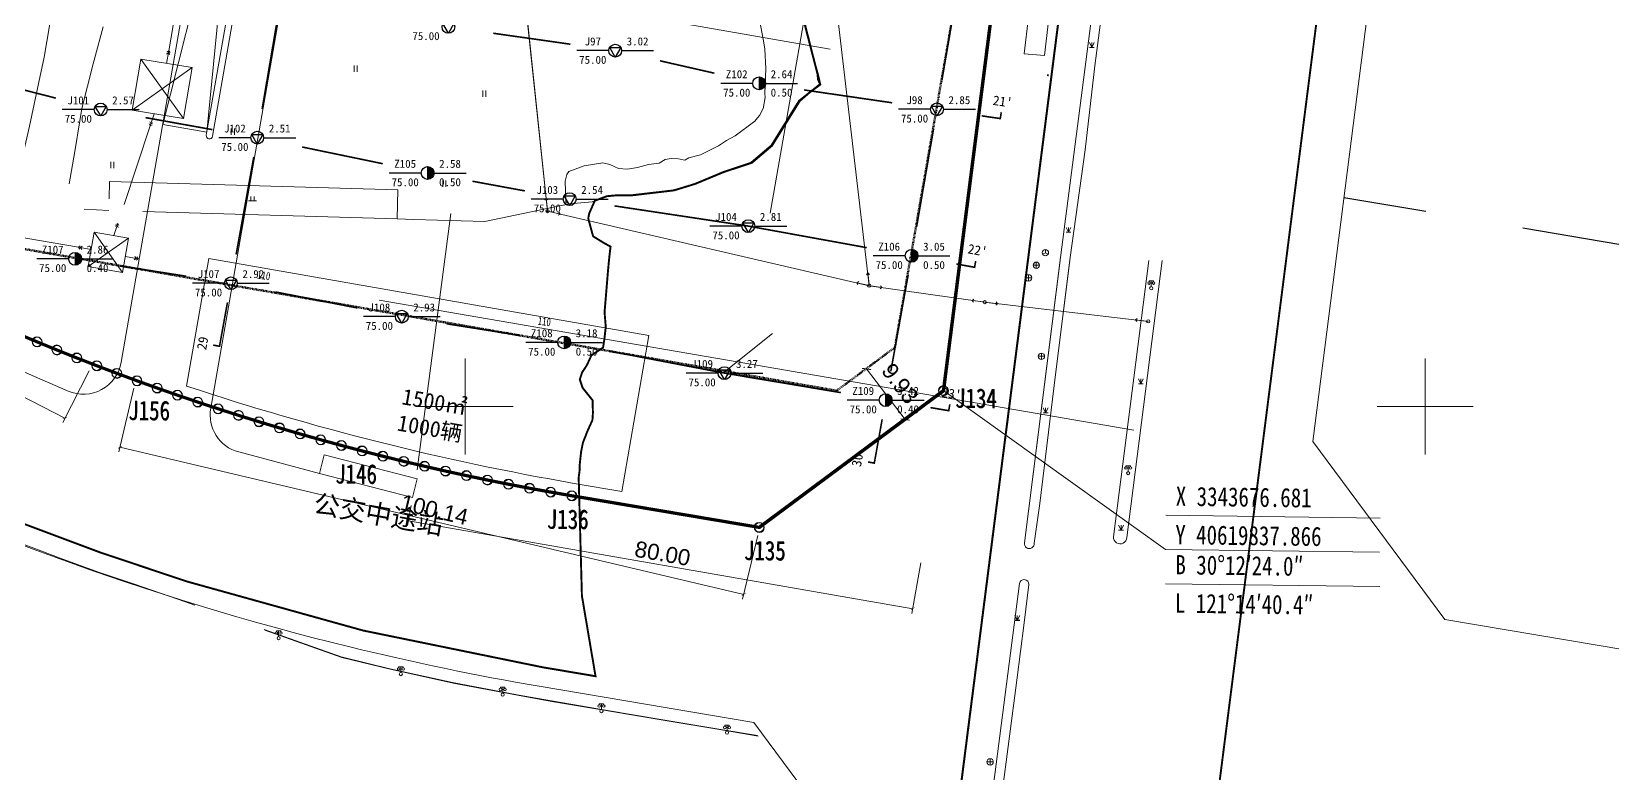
# Model space of a CAD drawing. Extents: x 274235 to 276654, y 142848 to 144425.
# Drawn here: x 275182.3 to 275429.2, y 143042.7 to 143158.6 of the extents above; entities that cross this region are included whole.
import ezdxf
from ezdxf.enums import TextEntityAlignment as Align

# ---------------------------------------------------------------- set-up
doc = ezdxf.new("R2010")
doc.units = 0
doc.header["$LTSCALE"] = 1.5
doc.header["$PDMODE"] = 1
doc.header["$PDSIZE"] = 0.2
for name, pattern in [('__DASH', [0.35, 0.25, -0.1]), ('ACAD_ISO04W100', [30, 24, -3, 0, -3]), ('X5', [3, 2, -1])]:
    doc.linetypes.add(name, pattern=pattern)
doc.layers.get('0').update_dxf_attribs({"linetype": 'CONTINUOUS', "lineweight": 0})
doc.layers.get('Defpoints').update_dxf_attribs({"linetype": 'CONTINUOUS'})
for name, color, linetype, lineweight in [('_ACM-A-ANNO-DIMS', 7, 'CONTINUOUS', 5), ('_ACM-A-SITE-OTLN', 3, 'CONTINUOUS', 25), ('_ACM-A-SITE-PAKG', 1, 'CONTINUOUS', 5), ('_ACM-A-SITE-ROAD', 2, 'CONTINUOUS', 18), ('_ACM-A-SITE-WALL', 5, 'CONTINUOUS', 50), ('ACM-A-ANNO-TEXT', 7, 'CONTINUOUS', 18), ('DLDW', 8, 'CONTINUOUS', 0), ('GXYZ', 8, 'CONTINUOUS', 0), ('JZD', 1, 'CONTINUOUS', 0), ('JZP', 1, 'CONTINUOUS', 0), ('RD-红线', 7, 'CONTINUOUS', 13), ('SXSS', 8, 'CONTINUOUS', 0), ('TK', 7, 'CONTINUOUS', 0), ('ZBTZ', 8, 'CONTINUOUS', 0)]:
    doc.layers.add(name, color=color, linetype=linetype, lineweight=lineweight)
doc.layers.add('ASSIST', color=8, linetype='CONTINUOUS', lineweight=0, plot=False)
for name, color, linetype in [('HOLE', 1, 'CONTINUOUS'), ('Legends', 7, 'CONTINUOUS'), ('PROFILE', 241, 'CONTINUOUS'), ('YD-用地界线', 2, 'CONTINUOUS')]:
    doc.layers.add(name, color=color, linetype=linetype)
doc.layers.add('T2006年到2024年报批数据汇总', color=7, linetype='CONTINUOUS', lineweight=60, true_color=0x0070ff)
doc.styles.add('$1$微软雅黑', font='', dxfattribs={"height": 250})
doc.styles.add('_ACM-G-NOTES', font='arial.ttf', dxfattribs={"height": 2.5})
doc.styles.add('HZ', font='', dxfattribs={"width": 0.8})
doc.styles.add('ST', font='')
doc.styles.get("Standard").update_dxf_attribs({"font": ''})
doc.styles.add('管线性质说明', font='', dxfattribs={"width": 0.8, "height": 1.25})
doc.styles.get('$1$微软雅黑').set_extended_font_data('Microsoft YaHei')
doc.styles.get('HZ').set_extended_font_data('NSimSun')
doc.styles.get('ST').set_extended_font_data('SimSun')
doc.styles.get('Standard').set_extended_font_data('NSimSun')
doc.styles.get('管线性质说明').set_extended_font_data('NSimSun')
doc.linetypes.add('10421', pattern='A,2,[150,AAA.SHX,S=1,R=0,X=0,Y=1],1e-11', length=2)
doc.linetypes.add('1161', pattern='A,0,[149,AAA.SHX,S=0.15,R=0,X=0,Y=0],-1.6', length=1.6)
doc.dimstyles.new('_ACM-DIM-A_m', dxfattribs={"dimscale": 0.5, "dimtxt": 2.5, "dimasz": 1, "dimexe": 1.5, "dimexo": 2.5, "dimgap": 1, "dimtad": 1, "dimzin": 1, "dimdsep": 46, "dimtxsty": '_ACM-G-NOTES', "dimblk": 'ARCHTICK', "dimcen": 2.5, "dimclrd": 256, "dimclre": 256, "dimclrt": 256, "dimazin": 0, "dimtfac": 1, "dimtmove": 0, "dimatfit": 3, "dimldrblk": 'DOTSMALL', "dimfxl": 1, "dimlwd": 18, "dimlwe": 18, "dimarcsym": 0})

# ---------------------------------------------------------------- blocks, each defined once
blk = doc.blocks.new('gc043')
for p, q in [((-1, 0), (1, 0)), ((0, -1), (0, 1))]:
    blk.add_line(p, q)
blk.add_circle((0, 0), 1)
blk = doc.blocks.new('gc048')
for q in [(-0.87, -0.5), (0, 1), (0.87, -0.5)]:
    blk.add_line((0, 0), q)
blk.add_circle((0, 0), 1)
blk = doc.blocks.new('gc124')
for p, q in [((-0.75, 1.5), (0, 0)), ((-0.75, 0), (0.75, 0)), ((0, 0), (0, 1.5)), ((0, 0), (0.75, 1.5))]:
    blk.add_line(p, q)
blk = doc.blocks.new('gc013g')
at = {"linetype": 'Continuous', "flags": 128}
for points in [[(-1.12, 0.5), (-0.62, 0), (-1.12, -0.5)], [(-0.5, 0.5), (0, 0), (-0.5, -0.5)]]:
    blk.add_lwpolyline(points, dxfattribs=at)
blk = doc.blocks.new('gc170')
at = {"linetype": 'Continuous'}
blk.add_circle((0, 0), 0.5, dxfattribs=at)
blk = doc.blocks.new('gc013b')
at = {"linetype": 'Continuous'}
blk.add_line((0.5, 0), (4, 0), dxfattribs=at)
at = {"linetype": 'Continuous', "flags": 128}
blk.add_lwpolyline([(3.5, 0.5), (4, 0), (3.5, -0.5)], dxfattribs=at)
blk = doc.blocks.new('gc119')
for p, q in [((-1.25, 0), (1.25, 0)), ((-0.5, 1.3), (-0.5, 0)), ((0.5, 1.3), (0.5, 0))]:
    blk.add_line(p, q)
blk = doc.blocks.new('gc121')
for p, q in [((-0.5, -1), (-0.5, 1)), ((0.5, -1), (0.5, 1))]:
    blk.add_line(p, q)
blk = doc.blocks.new('gc097')
for p, q in [((-0.7, 2), (-0.7, 2.3)), ((-0.7, 2.3), (0.7, 2.3)), ((0, 0.5), (0, 2.3)), ((0.7, 2.3), (0.7, 2))]:
    blk.add_line(p, q)
for centre, radius in [((-0.7, 1.6), 0.4), ((0, 0), 0.5), ((0.73, 1.6), 0.4)]:
    blk.add_circle(centre, radius)
blk = doc.blocks.new('GC0000')
at = {"linetype": 'Continuous'}
blk.add_point((0, 0), dxfattribs=at)
blk = doc.blocks.new('ROAD-BLOCK')
at = {"layer": '_ACM-A-ANNO-DIMS'}
for p, q in [((115.01, 133.59), (115.01, -71.87)), ((19.11, -45), (119.82, -45))]:
    blk.add_line(p, q, dxfattribs=at)
at = {"layer": '_ACM-A-SITE-ROAD'}
blk.add_line((26.11, -74.5), (19.11, -74.5), dxfattribs=at)
for points in [[(9.44, -0.21), (32.11, -0.21, -0.414214), (34.11, -2.21), (34.11, -116.9, 0.38877), (39.59, -122.88), (52.59, -124.02)], [(-30.89, -45), (-30.89, -99.9, 0.302379), (-27.2, -105.43), (-10.56, -112.4), (-8.99, -113.02), (-7.19, -113.53), (11.71, -118.08, 0.485123), (19.11, -112.24), (19.11, -45)], [(26.11, -46.67), (26.11, -75, 0.414214), (26.61, -75.5), (26.61, -75.5, 0.414214), (27.11, -75), (27.11, -49.5)]]:
    blk.add_lwpolyline(points, format="xyb", dxfattribs=at)
for points in [[(19.11, -74.5), (21.35, -45)], [(23.89, -45.18), (26.11, -74.5)]]:
    blk.add_lwpolyline(points, dxfattribs=at)
blk = doc.blocks.new('A$C58C25E19')
at = {"color": 1, "linetype": 'Continuous', "flags": 128}
blk.add_lwpolyline([(132.74, -337.59), (135.84, -338.84), (138.96, -340.07), (142.09, -341.28), (145.23, -342.45), (148.37, -343.6), (151.53, -344.72), (154.7, -345.81), (157.88, -346.88), (161.06, -347.92), (164.26, -348.93), (167.46, -349.91), (170.67, -350.86), (173.89, -351.79), (177.12, -352.69), (180.36, -353.56), (183.6, -354.4), (186.85, -355.21), (190.11, -356), (193.37, -356.76), (196.64, -357.49), (199.92, -358.19), (203.2, -358.86), (206.49, -359.5), (209.79, -360.12), (213.08, -360.7), (216.39, -361.26), (219.7, -361.79), (249.05, -366.34), (277.55, -344.61), (286.06, -270.07)], dxfattribs=at)
at = {"layer": 'RD-红线'}
for points in [[(335.31, -351.73), (343.76, -277.73)], [(335.31, -351.73), (343.76, -277.73)], [(335.31, -351.73), (343.76, -277.73)], [(335.31, -351.73), (343.76, -277.73)], [(277.94, -342.82), (277.88, -342.87)], [(277.94, -342.82), (277.88, -342.87)], [(356.32, -379.28), (335.31, -351.73)], [(356.32, -379.28), (335.31, -351.73)], [(356.32, -379.28), (335.31, -351.73)], [(356.32, -379.28), (335.31, -351.73)], [(478.93, -398.3), (356.32, -379.28)], [(478.93, -398.3), (356.32, -379.28)], [(478.93, -398.3), (356.32, -379.28)], [(478.93, -398.3), (356.32, -379.28)], [(185.31, -385.82), (185.3, -385.82)], [(185.31, -385.82), (185.3, -385.82)], [(185.31, -385.82), (185.3, -385.82)], [(185.31, -385.82), (185.3, -385.82)], [(185.31, -385.82), (185.3, -385.82)], [(185.31, -385.82), (185.3, -385.82)], [(185.31, -385.82), (185.3, -385.82)], [(185.31, -385.82), (185.3, -385.82)], [(248.57, -396.79), (214.96, -391.58)], [(248.57, -396.79), (214.96, -391.58)], [(248.57, -396.79), (214.96, -391.58)], [(248.57, -396.79), (214.96, -391.58)], [(248.57, -396.79), (214.96, -391.58)], [(248.57, -396.79), (214.96, -391.58)], [(248.57, -396.79), (214.96, -391.58)], [(248.57, -396.79), (214.96, -391.58)], [(255.55, -405.95), (248.57, -396.79)], [(255.55, -405.95), (248.57, -396.79)], [(255.55, -405.95), (248.57, -396.79)], [(255.55, -405.95), (248.57, -396.79)], [(255.55, -405.95), (248.57, -396.79)], [(255.55, -405.95), (248.57, -396.79)], [(255.55, -405.95), (248.57, -396.79)], [(255.55, -405.95), (248.57, -396.79)]]:
    blk.add_lwpolyline(points, dxfattribs=at)
for points in [[(185.3, -385.82, -0.056368), (93.54, -353.45)], [(185.3, -385.82, -0.056368), (93.54, -353.45)], [(185.3, -385.82, -0.056368), (93.54, -353.45)], [(185.3, -385.82, -0.056368), (93.54, -353.45)], [(185.3, -385.82, -0.056368), (93.54, -353.45)], [(185.3, -385.82, -0.056368), (93.54, -353.45)], [(185.3, -385.82, -0.056368), (93.54, -353.45)], [(185.3, -385.82, -0.056368), (93.54, -353.45)], [(214.96, -391.58, -0.017466), (185.31, -385.82)], [(214.96, -391.58, -0.017466), (185.31, -385.82)], [(214.96, -391.58, -0.017466), (185.31, -385.82)], [(214.96, -391.58, -0.017466), (185.31, -385.82)], [(214.96, -391.58, -0.017466), (185.31, -385.82)], [(214.96, -391.58, -0.017466), (185.31, -385.82)], [(214.96, -391.58, -0.017466), (185.31, -385.82)], [(214.96, -391.58, -0.017466), (185.31, -385.82)]]:
    blk.add_lwpolyline(points, format="xyb", dxfattribs=at)
at = {"layer": 'YD-用地界线', "flags": 128}
for points in [[(339.67, -313.55), (352.48, -315.56)], [(367.7, -317.95), (500.81, -338.8)]]:
    blk.add_lwpolyline(points, dxfattribs=at)
blk = doc.blocks.new('BASEMENT')
at = {"layer": '_ACM-A-SITE-WALL', "linetype": '__DASH', "ltscale": 10}
blk.add_lwpolyline([(1891631, 816805), (1681958, 816805), (1681958, 789605), (1619758, 789605), (1619758, 610202), (1652552, 575356), (1764854, 536805), (1911521, 536805), (1919331, 545026), (1919331, 788642), (1896831, 788642), (1896831, 836511), (1912251, 836494), (1912258, 843311), (1891631, 843311)], close=True, dxfattribs=at)
blk = doc.blocks.new('_ArchTick')
at = {"const_width": 0.15}
blk.add_lwpolyline([(-0.5, -0.5), (0.5, 0.5)], dxfattribs=at)
blk = doc.blocks.new('*D1697')
at = {"layer": '_ACM-A-ANNO-DIMS', "lineweight": 18, "ltscale": 2, "transparency": 16777216}
for p, q in [((78.7, -187.62), (78.02, -188.35)), ((84.28, -196.2), (77, -189.45)), ((85.98, -194.37), (85.3, -195.1))]:
    blk.add_line(p, q, dxfattribs=at)
at = {"layer": 'Defpoints', "color": 0, "linetype": '__DASH', "ltscale": 2, "transparency": 16777216}
for p in [(77, -189.45), (77, -189.45), (84.28, -196.2)]:
    blk.add_point(p, dxfattribs=at)
at = {"layer": '_ACM-A-ANNO-DIMS', "linetype": '__DASH', "lineweight": 18, "ltscale": 2, "transparency": 16777216}
for p, rotation in [((77, -189.45), 137.181677209656), ((84.28, -196.2), 317.181677209656)]:
    blk.add_blockref('_ArchTick', p, dxfattribs=dict(at, rotation=rotation))
at = {"layer": '_ACM-A-ANNO-DIMS', "linetype": '__DASH', "ltscale": 2, "transparency": 16777216, "insert": (82.53, -190.79), "char_height": 2.5, "attachment_point": 5, "rotation": 317.1817, "style": '_ACM-G-NOTES'}
blk.add_mtext('9.93', dxfattribs=at)
blk = doc.blocks.new('_DotSmall')
at = {"color": 0, "linetype": 'ByBlock', "const_width": 0.5}
blk.add_lwpolyline([(-0.0625, 0, 1), (0.0625, 0, 1)], format="xyb", close=True, dxfattribs=at)
blk = doc.blocks.new('*D1712')
at = {"layer": '_ACM-A-ANNO-DIMS', "lineweight": 18, "transparency": 16777216}
for p, q in [((-92.57, -195.11), (-95.25, -203.75)), ((-95.03, -203.03), (-45.08, -218.54)), ((-42.62, -210.61), (-45.3, -219.25))]:
    blk.add_line(p, q, dxfattribs=at)
at = {"layer": 'Defpoints', "color": 0, "transparency": 16777216}
for p in [(-92.2, -193.92), (-42.25, -209.42), (-45.08, -218.54)]:
    blk.add_point(p, dxfattribs=at)
at = {"layer": '_ACM-A-ANNO-DIMS', "lineweight": 18, "transparency": 16777216, "xscale": 0.5, "yscale": 0.5, "zscale": 0.5}
for p, rotation in [((-95.03, -203.03), 162.7555926728511), ((-45.08, -218.54), 342.7555926728512)]:
    blk.add_blockref('_ArchTick', p, dxfattribs=dict(at, rotation=rotation))
at = {"layer": '_ACM-A-ANNO-DIMS', "transparency": 16777216, "insert": (-69.53, -209.09), "char_height": 2.5, "attachment_point": 5, "rotation": 342.7556, "style": '_ACM-G-NOTES'}
blk.add_mtext('52.30', dxfattribs=at)
blk = doc.blocks.new('*D1713')
at = {"layer": '_ACM-A-ANNO-DIMS', "lineweight": 18, "transparency": 16777216}
for p, q in [((-35.27, -212.08), (-35.88, -222.29)), ((64.7, -217.99), (64.09, -228.19)), ((-35.83, -221.54), (64.14, -227.45))]:
    blk.add_line(p, q, dxfattribs=at)
at = {"layer": 'Defpoints', "color": 0, "transparency": 16777216}
for p in [(-35.2, -210.84), (64.77, -216.74), (64.14, -227.45)]:
    blk.add_point(p, dxfattribs=at)
at = {"layer": '_ACM-A-ANNO-DIMS', "lineweight": 18, "transparency": 16777216, "xscale": 0.5, "yscale": 0.5, "zscale": 0.5}
for p, rotation in [((-35.83, -221.54), 176.6193446971731), ((64.14, -227.45), 356.6193446971731)]:
    blk.add_blockref('_ArchTick', p, dxfattribs=dict(at, rotation=rotation))
at = {"layer": '_ACM-A-ANNO-DIMS', "transparency": 16777216, "insert": (14.26, -222.72), "char_height": 2.5, "attachment_point": 5, "rotation": 356.6193, "style": '_ACM-G-NOTES'}
blk.add_mtext('100.14', dxfattribs=at)
blk = doc.blocks.new('*D1758')
at = {"layer": '_ACM-A-ANNO-DIMS', "lineweight": 18}
for p, q in [((275241.53, 143084.56), (275240.99, 143081.42)), ((275241.12, 143082.16), (275319.93, 143068.42)), ((275321.17, 143075.58), (275319.8, 143067.68))]:
    blk.add_line(p, q, dxfattribs=at)
at = {"layer": 'Defpoints', "color": 0}
for p in [(275241.75, 143085.79), (275321.39, 143076.81), (275319.93, 143068.42)]:
    blk.add_point(p, dxfattribs=at)
at = {"layer": '_ACM-A-ANNO-DIMS', "lineweight": 18, "xscale": 0.5, "yscale": 0.5, "zscale": 0.5}
for p, rotation in [((275241.12, 143082.16), 170.1075696696233), ((275319.93, 143068.42), 350.1075696696233)]:
    blk.add_blockref('_ArchTick', p, dxfattribs=dict(at, rotation=rotation))
at = {"layer": '_ACM-A-ANNO-DIMS', "insert": (275280.83, 143077.04), "char_height": 2.5, "attachment_point": 5, "rotation": 350.1076, "style": '_ACM-G-NOTES'}
blk.add_mtext('80.00', dxfattribs=at)
blk = doc.blocks.new('H_sam_hole')
blk.add_line((0, 2), (0, -2))
at = {"const_width": 2}
blk.add_lwpolyline([(0, -1, 0.414214), (1, 0, 0.414214), (0, 1, 1)], format="xyb", dxfattribs=at)
blk.add_circle((0, 0), 2)
blk = doc.blocks.new('H_cpt_hole')
for p, q in [((-1.73, 1), (1.73, 1)), ((0, -2), (-1.73, 1)), ((1.73, 1), (0, -2))]:
    blk.add_line(p, q)
blk.add_circle((0, 0), 2)
blk = doc.blocks.new('DIM')
at = {"layer": '_ACM-A-ANNO-DIMS', "linetype": '__DASH', "ltscale": 2}
dim = blk.add_aligned_dim(p1=(84.285, -196.199), p2=(77.002, -189.45), distance=0, dimstyle='_ACM-DIM-A_m', override={"dimscale": 1, "dimtxt": 2, "dimgap": 1.5, "dimtmove": 1}, dxfattribs=at)
dim.commit()
dim.dimension.update_dxf_attribs({"geometry": '*D1697', "text_midpoint": (82.531, -190.787)})
at = {"layer": '_ACM-A-ANNO-DIMS'}
for p1, p2, distance, picture, middle in [((-92.2, -193.916), (-42.251, -209.42), -9.547, '*D1712', (-69.529, -209.089)), ((-35.2, -210.835), (64.7706, -216.7405), -10.7242, '*D1713', (14.2577, -222.7199))]:
    dim = blk.add_aligned_dim(p1=p1, p2=p2, distance=distance, dimstyle='_ACM-DIM-A_m', dxfattribs=at)
    dim.commit()
    dim.dimension.update_dxf_attribs({"geometry": picture, "text_midpoint": middle})

msp = doc.modelspace()

# ---------------------------------------------------------------- linework, layer by layer
at = {"linetype": 'Continuous'}
for p, q in [((275324.76, 143102.442), (275359.403, 143077.664)), ((275359.474, 143083.024), (275392.921, 143082.584)), ((275359.403, 143077.664), (275392.85, 143077.223)), ((275392.867, 143071.865), (275359.42, 143072.306))]:
    msp.add_line(p, q, dxfattribs=at)
at = {"linetype": 'Continuous', "elevation": 3.73, "flags": 128}
for points in [[(275341.013, 143151.911), (275340.989, 143151.662)], [(275341.093, 143151.853), (275341.069, 143151.605)]]:
    msp.add_lwpolyline(points, dxfattribs=at)
at = {"linetype": 'Continuous', "flags": 128}
msp.add_lwpolyline([(275290.504, 143105.433), (275298.031, 143111.384)], dxfattribs=at)
at = {"layer": '_ACM-A-ANNO-DIMS'}
msp.add_line((275242.499, 143090.089), (275247.771, 143130.175), dxfattribs=at)
msp.add_lwpolyline([(275241.75, 143085.794), (275242.5, 143088.699), (275227.976, 143092.45), (275227.226, 143089.545)], close=True, dxfattribs=at)
at = {"layer": '_ACM-A-SITE-PAKG'}
msp.add_lwpolyline([(275209.947, 143123.102), (275278.678, 143111.115), (275274.491, 143086.738), (275267.019, 143087.998, -0.037506), (275206.477, 143103.208)], format="xyb", close=True, dxfattribs=at)
at = {"layer": '_ACM-A-SITE-ROAD'}
msp.add_lwpolyline([(275206.227, 143101.244, 0.0381876), (275266.683, 143086.026), (275295.885, 143081.101)], format="xyb", dxfattribs=at)
at = {"layer": 'ASSIST', "linetype": 'Continuous'}
for p, q in [((275313.12, 143118.882), (275306.361, 143176.512)), ((275262.654, 143132.506), (275259.081, 143166.402)), ((275259.081, 143166.402), (275262.654, 143132.506)), ((275313.12, 143118.882), (275262.863, 143130.517)), ((275331.165, 143116.302), (275313.12, 143118.882)), ((275356.713, 143113.306), (275331.165, 143116.302))]:
    msp.add_line(p, q, dxfattribs=at)
msp.add_lwpolyline([(275258.871, 143168.391), (275262.863, 143130.517)], dxfattribs=at)
at = {"layer": 'DLDW', "linetype": '1161'}
msp.add_lwpolyline([(275340.496, 143154.841), (275342.533, 143172.342), (275339.418, 143172.692), (275339.349, 143172.335), (275337.309, 143155.095), (275337.309, 143155.095)], close=True, dxfattribs=at)
at = {"layer": 'GXYZ', "linetype": 'Continuous'}
for p, q in [((275203.682, 143155.581), (275247.477, 143413.795)), ((275203.347, 143153.609), (275203.682, 143155.581)), ((275207.356, 143152.961), (275197.992, 143146.303)), ((275207.356, 143152.961), (275197.992, 143146.303)), ((275206.006, 143145.005), (275199.34, 143154.258)), ((275206.006, 143145.005), (275199.34, 143154.258)), ((275201.39, 143145.752), (275200.764, 143143.853)), ((275196.715, 143131.577), (275200.764, 143143.853)), ((275189.573, 143124.879), (275141.385, 143133.103)), ((275195.109, 143126.706), (275195.735, 143128.606)), ((275191.544, 143124.542), (275189.573, 143124.879)), ((275197.411, 143126.306), (275191.077, 143121.858)), ((275197.411, 143126.306), (275191.077, 143121.858)), ((275196.473, 143120.919), (275192.015, 143127.245)), ((275196.473, 143120.919), (275192.015, 143127.245)), ((275196.91, 143123.428), (275198.882, 143123.092)), ((275354.465, 143096.319), (275236.531, 143116.613))]:
    msp.add_line(p, q, dxfattribs=at)
at = {"layer": 'GXYZ', "linetype": 'Continuous', "flags": 128}
for points in [[(275206.006, 143145.005), (275207.356, 143152.961), (275199.34, 143154.258), (275197.992, 143146.303)], [(275206.006, 143145.005), (275207.356, 143152.961), (275199.34, 143154.258), (275197.992, 143146.303)], [(275196.473, 143120.919), (275197.411, 143126.306), (275192.015, 143127.245), (275191.077, 143121.858)], [(275196.473, 143120.919), (275197.411, 143126.306), (275192.015, 143127.245), (275191.077, 143121.858)]]:
    msp.add_lwpolyline(points, close=True, dxfattribs=at)
at = {"layer": 'HOLE', "linetype": 'Continuous'}
for points in [[(275272.434, 143155.606), (275267.434, 143155.606)], [(275274.434, 143155.606), (275279.434, 143155.606)], [(275294.922, 143150.482), (275289.922, 143150.482)], [(275296.922, 143150.482), (275301.922, 143150.482)], [(275192.049, 143146.398), (275187.049, 143146.398)], [(275194.049, 143146.398), (275199.049, 143146.398)], [(275322.701, 143146.432), (275317.701, 143146.432)], [(275324.701, 143146.432), (275329.701, 143146.432)], [(275216.511, 143141.999), (275211.511, 143141.999)], [(275218.511, 143141.999), (275223.511, 143141.999)], [(275243.123, 143136.484), (275238.123, 143136.484)], [(275245.123, 143136.484), (275250.123, 143136.484)], [(275265.32, 143132.402), (275260.32, 143132.402)], [(275267.32, 143132.402), (275272.32, 143132.402)], [(275293.241, 143128.187), (275288.241, 143128.187)], [(275295.241, 143128.187), (275300.241, 143128.187)], [(275188.054, 143123.076), (275183.054, 143123.076)], [(275190.054, 143123.076), (275195.054, 143123.076)], [(275318.738, 143123.545), (275313.738, 143123.545)], [(275320.738, 143123.545), (275325.738, 143123.545)], [(275212.395, 143119.258), (275207.395, 143119.258)], [(275214.395, 143119.258), (275219.395, 143119.258)], [(275239.089, 143114.044), (275234.089, 143114.044)], [(275241.089, 143114.044), (275246.089, 143114.044)], [(275264.461, 143110.015), (275259.461, 143110.015)], [(275266.461, 143110.015), (275271.461, 143110.015)], [(275289.507, 143105.221), (275284.507, 143105.221)], [(275291.507, 143105.221), (275296.507, 143105.221)], [(275314.682, 143101.004), (275309.682, 143101.004)], [(275316.682, 143101.004), (275321.682, 143101.004)]]:
    msp.add_lwpolyline(points, dxfattribs=at)
at = {"layer": 'JZD', "const_width": 0.45, "flags": 128}
msp.add_lwpolyline([(275334.175, 143176.916), (275324.683, 143102.508), (275295.906, 143081.154), (275266.616, 143086.095), (275263.315, 143086.667), (275260.019, 143087.267), (275256.729, 143087.896), (275253.444, 143088.554), (275250.164, 143089.24), (275246.891, 143089.954), (275243.624, 143090.697), (275240.364, 143091.469), (275237.111, 143092.269), (275233.864, 143093.098), (275230.626, 143093.953), (275227.394, 143094.838), (275224.171, 143095.751), (275220.955, 143096.691), (275217.748, 143097.659), (275214.549, 143098.657), (275211.36, 143099.68), (275208.179, 143100.732), (275205.007, 143101.812), (275201.845, 143102.92), (275198.693, 143104.054), (275195.55, 143105.216), (275192.418, 143106.405), (275189.297, 143107.621), (275186.186, 143108.865), (275183.086, 143110.136), (275179.997, 143111.434)], dxfattribs=at)
at = {"layer": 'JZD', "color": 240, "const_width": 0.45, "flags": 128}
msp.add_lwpolyline([(275334.253, 143176.863), (275324.76, 143102.442), (275295.978, 143081.085), (275266.683, 143086.026), (275263.382, 143086.599), (275260.085, 143087.199), (275256.794, 143087.828), (275253.509, 143088.486), (275250.228, 143089.172), (275246.955, 143089.887), (275243.687, 143090.63), (275240.427, 143091.402), (275237.173, 143092.202), (275233.926, 143093.031), (275230.687, 143093.886), (275227.454, 143094.771), (275224.231, 143095.684), (275221.014, 143096.625), (275217.807, 143097.593), (275214.607, 143098.591), (275211.418, 143099.615), (275208.236, 143100.667), (275205.064, 143101.747), (275201.901, 143102.854), (275198.748, 143103.989), (275195.605, 143105.151), (275192.473, 143106.341), (275189.351, 143107.557), (275186.239, 143108.801), (275183.139, 143110.072), (275180.05, 143111.37)], dxfattribs=at)
at = {"layer": 'JZP', "linetype": 'Continuous'}
for centre in [(275183.086, 143110.136), (275183.139, 143110.072), (275186.186, 143108.865), (275186.239, 143108.801), (275189.297, 143107.621), (275189.351, 143107.557), (275192.418, 143106.405), (275192.473, 143106.341), (275195.55, 143105.216), (275195.605, 143105.151), (275198.693, 143104.054), (275198.748, 143103.989), (275201.845, 143102.92), (275201.901, 143102.854), (275324.683, 143102.508), (275324.76, 143102.442), (275205.007, 143101.812), (275205.064, 143101.747), (275208.179, 143100.732), (275208.236, 143100.667), (275211.36, 143099.68), (275211.418, 143099.615), (275214.549, 143098.657), (275214.607, 143098.591), (275217.748, 143097.659), (275217.807, 143097.593), (275220.955, 143096.691), (275221.014, 143096.625), (275224.171, 143095.751), (275224.231, 143095.684), (275227.394, 143094.838), (275227.454, 143094.771), (275230.626, 143093.953), (275230.687, 143093.886), (275233.864, 143093.098), (275233.926, 143093.031), (275237.111, 143092.269), (275237.173, 143092.202), (275240.364, 143091.469), (275240.427, 143091.402), (275243.624, 143090.697), (275243.687, 143090.63), (275246.891, 143089.954), (275246.955, 143089.887), (275250.164, 143089.24), (275250.228, 143089.172), (275253.444, 143088.554), (275253.509, 143088.486), (275256.729, 143087.896), (275256.794, 143087.828), (275260.019, 143087.267), (275260.085, 143087.199), (275263.315, 143086.667), (275263.382, 143086.599), (275266.616, 143086.095), (275266.683, 143086.026), (275295.906, 143081.154), (275295.978, 143081.085)]:
    msp.add_circle(centre, 0.75, dxfattribs=at)
at = {"layer": 'PROFILE', "linetype": 'ACAD_ISO04W100', "ltscale": 0.08, "const_width": 0.25}
for points in [[(275324.469, 143150.932), (275327.024, 143165.901)], [(275218.276, 143146.499), (275220.765, 143161.153)], [(275254.375, 143158.319), (275266.434, 143156.602)], [(275280.434, 143154.011), (275288.922, 143152.077)], [(275174.854, 143151.035), (275186.049, 143148.182)], [(275302.922, 143149.461), (275316.701, 143147.453)], [(275200.049, 143145.139), (275210.511, 143143.258)], [(275330.701, 143145.411), (275333.596, 143144.989), (275333.741, 143145.979)], [(275320.517, 143128.045), (275323.182, 143143.432)], [(275224.511, 143140.548), (275237.123, 143137.935)], [(275214.209, 143123.758), (275216.968, 143138.999)], [(275251.123, 143135.197), (275259.32, 143133.689)], [(275273.32, 143131.345), (275294.241, 143128.187), (275312.738, 143124.819)], [(275326.738, 143122.271), (275329.576, 143121.754), (275329.755, 143122.738)], [(275196.054, 143121.978), (275206.395, 143120.356)], [(275316.492, 143105.504), (275319.198, 143120.545)], [(275220.395, 143117.891), (275233.089, 143115.411)], [(275210.63, 143109.596), (275211.614, 143109.418), (275212.852, 143116.258)], [(275247.089, 143112.932), (275258.461, 143111.127)], [(275272.461, 143108.675), (275290.507, 143105.221), (275308.682, 143102.177)], [(275322.682, 143099.831), (275325.545, 143099.352), (275325.71, 143100.338)], [(275312.927, 143091.339), (275313.911, 143091.162), (275315.142, 143098.004)]]:
    msp.add_lwpolyline(points, dxfattribs=at)
at = {"layer": 'SXSS', "linetype": '10421'}
for points in [[(275186.254, 143226.548), (275186.6, 143222.974), (275187.854, 143216.621), (275188.267, 143210.206), (275188.565, 143202.213), (275188.672, 143195.215), (275188.764, 143189.216), (275188.838, 143184.453), (275188.7, 143183.225), (275187.912, 143176.271), (275187.071, 143171.343), (275185.893, 143164.444), (275184.211, 143154.587), (275183.386, 143150.674), (275181.943, 143143.825), (275180.533, 143137.658)], [(275295.926, 143160.738), (275296.635, 143156.794), (275296.804, 143155.807), (275296.946, 143152.805), (275296.799, 143148.929), (275296.849, 143148.257), (275296.604, 143146.82), (275296.585, 143146.711), (275296.03, 143145.518), (275295.653, 143145.082), (275295.228, 143144.592), (275292.162, 143142.287), (275290.825, 143141.567), (275289.553, 143140.752), (275286.769, 143139.334), (275284.918, 143138.877), (275284.326, 143138.48), (275283.332, 143138.717), (275282.175, 143138.771), (275281.236, 143138.578), (275280.308, 143138.002), (275278.644, 143137.807), (275276.92, 143137.34), (275275.339, 143137.1), (275273.959, 143137.197), (275272.589, 143137.803), (275271.48, 143138.057), (275268.605, 143137.615), (275266.207, 143136.721), (275265.894, 143136.248), (275265.617, 143135.203), (275265.741, 143131.916)], [(275265.741, 143131.916), (275266.274, 143131.658), (275269.852, 143131.959), (275271.092, 143132.523), (275272.019, 143132.932), (275273.642, 143133.08), (275275.783, 143133.051), (275282.519, 143133.846), (275285.839, 143134.869), (275290.296, 143136.716), (275294.665, 143138.153), (275297.808, 143140.822), (275302.136, 143147.786), (275305.355, 143150.368), (275305.021, 143151.092), (275305, 143151.874), (275303.017, 143159.531)], [(275188.133, 143134.802), (275188.997, 143139.83), (275189.766, 143144.614), (275190.128, 143146.58), (275191.853, 143153.516), (275193.425, 143159.303)]]:
    msp.add_lwpolyline(points, dxfattribs=at)
at = {"layer": 'T2006年到2024年报批数据汇总', "color": 6, "linetype": 'X5', "lineweight": -2, "const_width": 0.3}
for points in [[(275390.815, 143221.367), (275378.502, 143124.854), (275375.64, 143102.42), (275370.619, 143063.064), (275369.651, 143055.48), (275366.354, 143029.632), (275365.386, 143022.046)], [(275344.291, 143172.913), (275326.338, 143032.191)], [(275326.355, 143032.186), (275344.326, 143173.045)], [(275179.435, 143082.276), (275192.855, 143077.249), (275206.442, 143072.691), (275234.05, 143065.007), (275262.125, 143059.26), (275270.36, 143057.87), (275268.23, 143070.431), (275267.727, 143088.918), (275267.872, 143090.011), (275267.872, 143090.773), (275268.106, 143092.943), (275268.391, 143094.367), (275269.103, 143096.169), (275269.875, 143097.879), (275269.953, 143098.997), (275269.894, 143100.99), (275268.341, 143102.926), (275267.9, 143104.245), (275268.258, 143105.32), (275269.009, 143106.465), (275269.712, 143107.993), (275271.533, 143109.216), (275271.742, 143110.521), (275271.957, 143112.446), (275271.771, 143114.742), (275272.33, 143121.457), (275272.505, 143123.275), (275272.704, 143124.987), (275271.654, 143125.562), (275269.983, 143126.588), (275269.22, 143129.373), (275269.367, 143130.164), (275270.247, 143132.158), (275272.142, 143132.86), (275273.765, 143133.008), (275275.905, 143132.979), (275282.641, 143133.774), (275285.961, 143134.797), (275290.418, 143136.644), (275294.788, 143138.081), (275297.931, 143140.75), (275302.258, 143147.713), (275303.758, 143149.031), (275305.478, 143150.297), (275305.123, 143151.801), (275304.69, 143153.346), (275302.839, 143160.63)], [(275302.839, 143160.63), (275304.69, 143153.346), (275305.123, 143151.801), (275305.478, 143150.297), (275303.758, 143149.031), (275302.258, 143147.713), (275297.931, 143140.75), (275294.788, 143138.081), (275290.418, 143136.644), (275285.961, 143134.797), (275282.641, 143133.774), (275275.905, 143132.979), (275273.765, 143133.008), (275272.142, 143132.86), (275270.247, 143132.158), (275269.367, 143130.164), (275269.22, 143129.373), (275269.983, 143126.588), (275271.654, 143125.562), (275272.704, 143124.987), (275272.505, 143123.275), (275272.33, 143121.457), (275271.771, 143114.742), (275271.957, 143112.446), (275271.742, 143110.521), (275271.532, 143109.216), (275269.712, 143107.993), (275269.009, 143106.465), (275268.259, 143105.32), (275267.9, 143104.245), (275268.341, 143102.926), (275269.894, 143100.99), (275269.953, 143098.997), (275269.875, 143097.879), (275269.103, 143096.169), (275268.391, 143094.367), (275268.106, 143092.943), (275267.872, 143090.773), (275267.872, 143090.011), (275267.727, 143088.918), (275267.81, 143085.885), (275266.615, 143086.086), (275263.314, 143086.659), (275260.017, 143087.259), (275256.727, 143087.887), (275253.442, 143088.546), (275250.162, 143089.232), (275246.889, 143089.947), (275243.623, 143090.69), (275240.362, 143091.461), (275237.109, 143092.261), (275233.862, 143093.089), (275230.623, 143093.946), (275227.392, 143094.83), (275224.168, 143095.743), (275220.953, 143096.683), (275217.746, 143097.652), (275214.547, 143098.648), (275211.357, 143099.673), (275208.176, 143100.725), (275205.005, 143101.805), (275201.842, 143102.911), (275198.69, 143104.047), (275195.547, 143105.208), (275192.415, 143106.398), (275189.293, 143107.614), (275186.183, 143108.858), (275183.083, 143110.129), (275179.994, 143111.427)]]:
    msp.add_lwpolyline(points, dxfattribs=at)
at = {"layer": 'TK', "linetype": 'Continuous'}
for p, q in [((275250, 143092.5), (275250, 143107.5)), ((275400, 143092.5), (275400, 143107.5)), ((275242.5, 143100), (275257.5, 143100)), ((275392.5, 143100), (275407.5, 143100))]:
    msp.add_line(p, q, dxfattribs=at)
at = {"layer": 'ZBTZ', "linetype": 'Continuous'}
msp.add_lwpolyline([(275338.894, 143078.661), (275339.761, 143084.853), (275342.246, 143105.006), (275344.535, 143123.26), (275346.863, 143140.11), (275348.347, 143153.239), (275350.418, 143168.774), (275351.785, 143179.415), (275353.464, 143192.356), (275355.175, 143205.778), (275362.011, 143258.208), (275365.425, 143281.184), (275367.543, 143295.087), (275369.996, 143311.016), (275370.214, 143312.067, 0.8370607), (275368.784, 143312.348), (275367.316, 143302.849), (275366.019, 143294.86), (275362.597, 143272.013), (275359.121, 143247.591), (275355.464, 143220.028), (275352.253, 143194.927), (275343.027, 143123.295), (275337.393, 143078.707)], format="xyb", dxfattribs=at)
at = {"layer": 'ZBTZ', "linetype": '1161'}
for points in [[(275239.359, 143129.304), (275239.492, 143133.837), (275194.439, 143135.163), (275194.36, 143132.462)], [(275190.466, 143130.832), (275194.306, 143130.63)], [(275199.653, 143130.473), (275239.359, 143129.304), (275241.963, 143129.228)], [(275266.274, 143131.658), (275253.076, 143128.901), (275241.963, 143129.228)]]:
    msp.add_lwpolyline(points, dxfattribs=at)
at = {"layer": 'ZBTZ', "linetype": 'Continuous'}
for points in [[(275327.331, 143122.818), (275324.74, 143102.506), (275295.783, 143081.018), (275283.278, 143083.128), (275264.644, 143086.275), (275259.515, 143087.202), (275254.751, 143088.127), (275249.574, 143089.204), (275241.933, 143090.929), (275230.86, 143093.721), (275220.906, 143096.533), (275205.754, 143101.377), (275196.211, 143104.787), (275183.621, 143109.728), (275173.667, 143114.001), (275163.609, 143119.524), (275158.029, 143122.818)], [(275336.605, 143072.33), (275332.331, 143039.295)], [(275333.798, 143038.917), (275336.16, 143057.228), (275337.332, 143066.205), (275338.066, 143072.205)]]:
    msp.add_lwpolyline(points, dxfattribs=at)
at = {"layer": 'ZBTZ', "linetype": 'Continuous', "lineweight": 9}
for points in [[(275342.965, 143122.818), (275337.392, 143078.71)], [(275338.893, 143078.664), (275339.76, 143084.856), (275342.245, 143105.009), (275344.478, 143122.818)], [(275356.798, 143122.818), (275351.288, 143079.665)], [(275353.348, 143079.554), (275358.883, 143122.818)], [(275336.604, 143072.333), (275332.33, 143039.298)], [(275333.797, 143038.92), (275336.159, 143057.231), (275337.331, 143066.208), (275338.065, 143072.208)]]:
    msp.add_lwpolyline(points, dxfattribs=at)
at = {"layer": 'ZBTZ', "linetype": 'Continuous', "flags": 128}
for points in [[(275126.044, 143104.473), (275134.323, 143099.788), (275141.471, 143095.872), (275145.043, 143094.024), (275151.913, 143090.729), (275158.857, 143087.576), (275165.756, 143084.569), (275169.374, 143083.045), (275173.543, 143081.334), (275177.171, 143079.907), (275186.696, 143076.302), (275192.728, 143074.135), (275198.319, 143072.242), (275205.112, 143069.898), (275207.749, 143068.975)], [(275218.611, 143065.143), (275230.645, 143060.883), (275238.227, 143059.031), (275248.036, 143056.874), (275258.112, 143054.967), (275263.471, 143054.017), (275272.228, 143052.539), (275280.878, 143051.08), (275290.259, 143049.498), (275295.678, 143048.584)], [(275218.669, 143065.071), (275230.706, 143060.81), (275238.289, 143058.958), (275248.099, 143056.8), (275258.178, 143054.893), (275263.537, 143053.942), (275272.296, 143052.465), (275280.947, 143051.006), (275290.33, 143049.423), (275295.75, 143048.509)]]:
    msp.add_lwpolyline(points, dxfattribs=at)
at = {"layer": 'ZBTZ', "linetype": 'Continuous', "lineweight": 9, "flags": 128}
for points, elevation in [([(275337.392, 143078.71, 1.1642335), (275338.893, 143078.664)], 3.39), ([(275351.288, 143079.665, 1.0282119), (275353.348, 143079.554)], 3.674), ([(275336.604, 143072.333, -0.9396372), (275338.065, 143072.208)], 3.412)]:
    msp.add_lwpolyline(points, format="xyb", dxfattribs=dict(at, elevation=elevation))
at = {"layer": 'ZBTZ', "linetype": 'Continuous', "flags": 128}
for points, elevation in [([(275337.393, 143078.707, 1.1642335), (275338.894, 143078.661)], 3.39), ([(275336.605, 143072.33, -0.9396372), (275338.066, 143072.205)], 3.412)]:
    msp.add_lwpolyline(points, format="xyb", dxfattribs=dict(at, elevation=elevation))

# ---------------------------------------------------------------- block references
at = {"rotation": 359.2452370376578}
msp.add_blockref('A$C58C25E19', (275051.771, 143450.675), dxfattribs=at)
at = {"xscale": 0.001, "yscale": 0.001, "zscale": 0.001, "rotation": 350.1075691856989}
msp.add_blockref('BASEMENT', (273332.701, 142902.048), dxfattribs=at)
at = {"layer": '_ACM-A-SITE-OTLN', "rotation": 350.10756917272}
msp.add_blockref('DIM', (275269.406, 143305.731), dxfattribs=at)
at = {"layer": 'DLDW', "linetype": 'Continuous', "lineweight": 9, "xscale": 0.5, "yscale": 0.5, "zscale": 0.5}
for p in [(275357.182, 143118.485), (275353.573, 143089.591)]:
    msp.add_blockref('gc097', p, dxfattribs=at)
at = {"layer": 'DLDW', "linetype": 'Continuous', "xscale": 0.5, "yscale": 0.5}
for p in [(275220.85, 143063.816, 5.076), (275239.944, 143058.2, 4.55), (275255.853, 143054.983, 4.821), (275271.279, 143052.415, 4.89), (275290.901, 143049.068, 4.981)]:
    msp.add_blockref('gc097', p, dxfattribs=at)
at = {"layer": 'GXYZ', "linetype": 'Continuous', "yscale": 0.5}
for name, p, xscale, rotation in [('gc013g', (275203.682, 143155.581), 0.5000000004639653, 80.37379179844243), ('gc013g', (275200.764, 143143.853), 0.5000000010817824, 251.7488999377954), ('gc013b', (275262.863, 143130.517), 0.5000000001015023, 96.01672301182458), ('gc013b', (275262.863, 143130.517), 0.4999999987392693, 346.9650906627564), ('gc013g', (275195.735, 143128.606), 0.5000000010817828, 71.7488999377954), ('gc013g', (275189.573, 143124.879), 0.5000000013179697, 170.3145982775652), ('gc013g', (275198.882, 143123.092), 0.5000000013179698, 350.3145982775652), ('gc013b', (275313.12, 143118.882), 0.4999999997522896, 96.7012975276688), ('gc013b', (275313.12, 143118.882), 0.4999999987392693, 166.9650906627564), ('gc013b', (275313.12, 143118.882), 0.4999999998335471, 351.8632298897303), ('gc013b', (275331.165, 143116.302), 0.4999999997676389, 171.8632299425541), ('gc013b', (275331.165, 143116.302), 0.5000000018138725, 353.3115039765563), ('gc013b', (275356.713, 143113.306), 0.5000000018138725, 173.3115039765563)]:
    msp.add_blockref(name, p, dxfattribs=dict(at, xscale=xscale, rotation=rotation))
at = {"layer": 'GXYZ', "linetype": 'Continuous', "xscale": 0.5, "yscale": 0.5}
for name, p in [('gc170', (275262.863, 143130.517)), ('gc170', (275262.863, 143130.517)), ('gc170', (275262.863, 143130.517)), ('gc043', (275339.222, 143122.068)), ('gc043', (275339.222, 143122.068)), ('gc048', (275340.641, 143124.038, 3.316)), ('gc048', (275340.641, 143124.038, 3.316)), ('gc043', (275338.011, 143120.096)), ('gc043', (275338.011, 143120.096)), ('gc170', (275313.12, 143118.882)), ('gc170', (275313.12, 143118.882)), ('gc170', (275331.165, 143116.302)), ('gc170', (275356.713, 143113.306)), ('gc043', (275340.019, 143107.846)), ('gc043', (275340.019, 143107.846)), ('gc043', (275332.007, 143044.48, 3.46))]:
    msp.add_blockref(name, p, dxfattribs=at)
at = {"layer": 'HOLE', "xscale": 0.5, "yscale": 0.5, "zscale": 0.5}
for name, p in [('H_cpt_hole', (275247.375, 143159.315)), ('H_cpt_hole', (275273.434, 143155.606)), ('H_sam_hole', (275295.922, 143150.482)), ('H_cpt_hole', (275193.049, 143146.398)), ('H_cpt_hole', (275323.701, 143146.432)), ('H_cpt_hole', (275217.511, 143141.999)), ('H_sam_hole', (275244.123, 143136.484)), ('H_cpt_hole', (275266.32, 143132.402)), ('H_cpt_hole', (275294.241, 143128.187)), ('H_sam_hole', (275189.054, 143123.076)), ('H_sam_hole', (275319.738, 143123.545)), ('H_cpt_hole', (275213.395, 143119.258)), ('H_cpt_hole', (275240.089, 143114.044)), ('H_sam_hole', (275265.461, 143110.015)), ('H_cpt_hole', (275290.507, 143105.221)), ('H_sam_hole', (275315.682, 143101.004))]:
    msp.add_blockref(name, p, dxfattribs=at)
at = {"layer": 'JZD', "linetype": 'Continuous'}
for p in [(275183.085, 143110.136), (275183.086, 143110.136), (275186.185, 143108.865), (275186.186, 143108.865), (275189.297, 143107.621), (275189.297, 143107.621), (275192.417, 143106.405), (275192.418, 143106.405), (275195.549, 143105.216), (275195.55, 143105.216), (275198.692, 143104.054), (275198.693, 143104.054), (275201.845, 143102.92), (275201.845, 143102.92), (275205.007, 143101.812), (275205.007, 143101.812), (275208.178, 143100.732), (275208.179, 143100.732), (275324.682, 143102.508), (275324.683, 143102.508), (275211.359, 143099.68), (275211.36, 143099.68), (275214.548, 143098.656), (275214.549, 143098.657), (275217.747, 143097.659), (275217.748, 143097.659), (275220.954, 143096.691), (275220.955, 143096.691), (275224.17, 143095.751), (275224.171, 143095.751), (275227.393, 143094.838), (275227.394, 143094.838), (275230.625, 143093.953), (275230.626, 143093.953), (275233.864, 143093.098), (275233.864, 143093.097), (275237.11, 143092.269), (275237.111, 143092.269), (275240.364, 143091.469), (275240.364, 143091.469), (275243.623, 143090.697), (275243.624, 143090.697), (275246.89, 143089.954), (275246.891, 143089.954), (275250.163, 143089.24), (275250.164, 143089.24), (275253.443, 143088.554), (275253.444, 143088.554), (275256.728, 143087.896), (275256.729, 143087.896), (275260.019, 143087.267), (275260.019, 143087.267), (275263.314, 143086.667), (275263.315, 143086.667), (275266.616, 143086.095), (275266.616, 143086.094), (275295.905, 143081.154), (275295.906, 143081.154)]:
    msp.add_blockref('GC0000', p, dxfattribs=at)
at = {"layer": 'Legends', "rotation": 350.1075691126429}
msp.add_blockref('ROAD-BLOCK', (275196.715, 143220.762), dxfattribs=at)
at = {"layer": 'ZBTZ', "linetype": 'Continuous', "xscale": 0.5, "yscale": 0.5}
for name, p in [('gc124', (275347.912, 143156.103)), ('gc121', (275232.895, 143152.774)), ('gc121', (275252.989, 143148.874)), ('gc121', (275213.704, 143142.921)), ('gc121', (275194.858, 143137.723)), ('gc121', (275246.732, 143134.823)), ('gc119', (275216.768, 143132.144)), ('gc124', (275344.247, 143127.231)), ('gc124', (275340.684, 143099.037)), ('gc124', (275336.252, 143066.597))]:
    msp.add_blockref(name, p, dxfattribs=at)
at = {"layer": 'ZBTZ', "linetype": 'Continuous', "lineweight": 9, "xscale": 0.5, "yscale": 0.5, "zscale": 0.5}
msp.add_blockref('gc124', (275355.545, 143103.564), dxfattribs=at)
at = {"layer": 'ZBTZ', "linetype": 'Continuous', "lineweight": 9, "xscale": 0.5, "yscale": 0.5}
for p in [(275340.682, 143099.04), (275352.464, 143080.704), (275336.251, 143066.6)]:
    msp.add_blockref('gc124', p, dxfattribs=at)

# ---------------------------------------------------------------- texts
at = {"linetype": 'Continuous', "width": 0.8}
for s, p in [('X 3343676.681', (275360.994, 143084.505)), ('Y 40619837.866', (275360.915, 143078.505)), ('B 30°12′24.0″', (275360.94, 143073.798)), ('L 121°14′40.4″', (275360.861, 143067.799))]:
    msp.add_text(s, height=3, rotation=359.24524, dxfattribs=at).set_placement(p)
at = {"layer": '_ACM-A-SITE-PAKG', "insert": (275240.383, 143102.841), "char_height": 2.5, "attachment_point": 1, "rotation": 350.10757}
msp.add_mtext_dynamic_manual_height_columns('1500{\\fSimSun|b0|i0|c129|p2;㎡} \\P1000{\\fSimSun|b0|i0|c134|p2;辆}', width=17.58525, gutter_width=12.5, heights=[0], dxfattribs=at)
at = {"layer": 'ACM-A-ANNO-TEXT', "insert": (275226.649, 143086.421), "char_height": 3, "attachment_point": 1, "rotation": 350.10757, "style": '$1$微软雅黑'}
msp.add_mtext_dynamic_manual_height_columns('公交中途站', width=29.08252, gutter_width=15.556, heights=[0], dxfattribs=at)
at = {"layer": 'GXYZ', "linetype": 'Continuous', "style": '管线性质说明', "width": 0.8}
for p in [(275218.531, 143120.468), (275262.367, 143113.274)]:
    msp.add_text('110', height=1.25, rotation=352.22981, dxfattribs=at).set_placement(p, align=Align.MIDDLE)
at = {"layer": 'HOLE', "style": 'ST'}
for s, p in [('75.00', (275243.875, 143157.878)), ('J97', (275269.934, 143157.043)), ('3.02', (275276.934, 143157.043)), ('75.00', (275269.934, 143154.168)), ('Z102', (275292.422, 143151.919)), ('2.64', (275299.422, 143151.919)), ('75.00', (275292.422, 143149.044)), ('0.50', (275299.422, 143149.044)), ('J101', (275189.549, 143147.835)), ('2.57', (275196.549, 143147.835)), ('J98', (275320.201, 143147.87)), ('2.85', (275327.201, 143147.87)), ('75.00', (275189.549, 143144.96)), ('75.00', (275320.201, 143144.995)), ('J102', (275214.011, 143143.437)), ('2.51', (275221.011, 143143.437)), ('75.00', (275214.011, 143140.562)), ('Z105', (275240.623, 143137.921)), ('2.58', (275247.623, 143137.921)), ('75.00', (275240.623, 143135.046)), ('0.50', (275247.623, 143135.046)), ('J103', (275262.82, 143133.84)), ('2.54', (275269.82, 143133.84)), ('75.00', (275262.82, 143130.965)), ('J104', (275290.741, 143129.625)), ('2.81', (275297.741, 143129.625)), ('75.00', (275290.741, 143126.75)), ('Z107', (275185.554, 143124.514)), ('2.86', (275192.554, 143124.514)), ('Z106', (275316.238, 143124.983)), ('3.05', (275323.238, 143124.983)), ('75.00', (275316.238, 143122.108)), ('0.50', (275323.238, 143122.108)), ('75.00', (275185.554, 143121.639)), ('0.40', (275192.554, 143121.639)), ('J107', (275209.895, 143120.696)), ('2.92', (275216.895, 143120.696)), ('75.00', (275209.895, 143117.821)), ('J108', (275236.589, 143115.481)), ('2.93', (275243.589, 143115.481)), ('75.00', (275236.589, 143112.606)), ('Z108', (275261.961, 143111.453)), ('3.18', (275268.961, 143111.453)), ('75.00', (275261.961, 143108.578)), ('0.50', (275268.961, 143108.578)), ('J109', (275287.007, 143106.658)), ('3.27', (275294.007, 143106.658)), ('75.00', (275287.007, 143103.783)), ('Z109', (275312.182, 143102.441)), ('3.42', (275319.182, 143102.441)), ('75.00', (275312.182, 143099.566)), ('0.40', (275319.182, 143099.566))]:
    msp.add_text(s, height=1.25, dxfattribs=at).set_placement(p, align=Align.MIDDLE_CENTER)
at = {"layer": 'JZP', "linetype": 'Continuous', "style": 'HZ', "width": 0.8}
for s, p in [('J134', (275329.761, 143101.306)), ('J156', (275200.591, 143099.386)), ('J146', (275232.922, 143089.469)), ('J136', (275265.984, 143082.399)), ('J135', (275296.781, 143077.508))]:
    msp.add_text(s, height=3, dxfattribs=at).set_placement(p, align=Align.MIDDLE)
for s, p in [('J134', (275329.839, 143101.24)), ('J156', (275200.647, 143099.32)), ('J146', (275232.983, 143089.401)), ('J136', (275266.051, 143082.33)), ('J135', (275296.853, 143077.439))]:
    msp.add_text(s, height=3, rotation=359.24524, dxfattribs=at).set_placement(p, align=Align.MIDDLE)
at = {"layer": 'PROFILE', "style": 'ST'}
for s, rotation, p in [("21'", 351.70509, (275333.813, 143146.474)), ("22'", 349.68171, (275329.845, 143123.23)), ('29', 79.74083, (275210.138, 143109.685)), ("23'", 350.49081, (275325.792, 143100.831)), ('30', 79.79942, (275312.435, 143091.428))]:
    msp.add_text(s, height=1.5, rotation=rotation, dxfattribs=at).set_placement(p, align=Align.BOTTOM_CENTER)

# ---------------------------------------------------------------- dimensions: what is measured, and where the dimension line sits
at = {"layer": '_ACM-A-ANNO-DIMS'}
dim = msp.add_linear_dim(base=(275319.925, 143068.419), p1=(275241.75, 143085.794), p2=(275321.388, 143076.807), angle=350.10757, dimstyle='_ACM-DIM-A_m', dxfattribs=at)
dim.commit()
dim.dimension.update_dxf_attribs({"geometry": '*D1758', "text_midpoint": (275280.826, 143077.04)})

doc.saveas('drawing.dxf')
